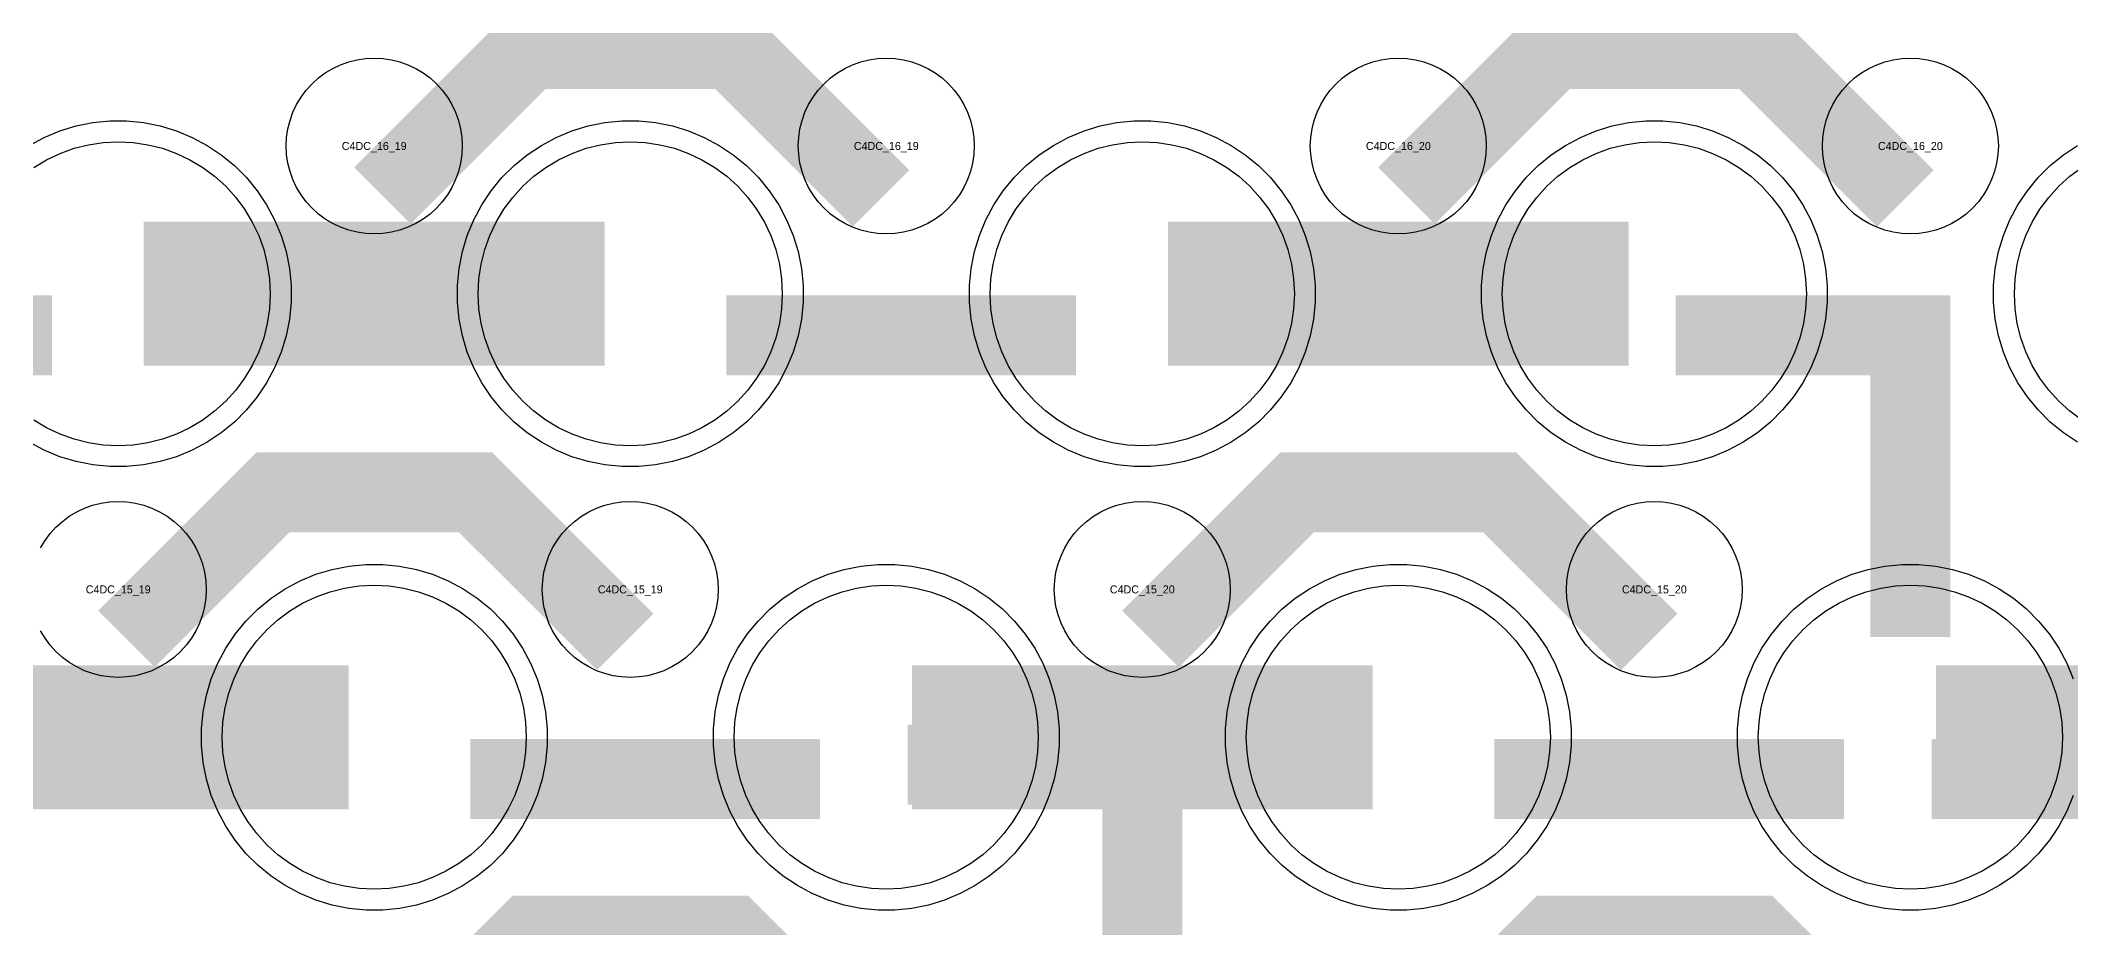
# Model space of a CAD drawing. Extents: x -11880 to 11880, y -14992 to 14992.
# Drawn here: x -5944 to -5310, y -12821 to -12543 of the extents above; entities that cross this region are included whole.
import ezdxf
from ezdxf.enums import TextEntityAlignment as Align

# ---------------------------------------------------------------- set-up
doc = ezdxf.new("R2010")
doc.units = 0
doc.header["$MEASUREMENT"] = 0
for name, color, linetype in [('GDS_775_DT_237', 138, 'CONTINUOUS'), ('RDL1_FS', 34, 'CONTINUOUS'), ('RDL_BS', 160, 'CONTINUOUS')]:
    doc.layers.add(name, color=color, linetype=linetype)

msp = doc.modelspace()

# ---------------------------------------------------------------- linework, layer by layer
at = {"layer": 'RDL1_FS', "color": 240, "true_color": 0xed1f24}
msp.add_lwpolyline([(-5946.395, -12583.038), (-5942.395, -12580.64), (-5938.181, -12578.648), (-5933.791, -12577.076), (-5929.268, -12575.944), (-5924.657, -12575.26), (-5920, -12575.031), (-5915.343, -12575.26), (-5910.732, -12575.944), (-5906.209, -12577.076), (-5901.819, -12578.648), (-5897.605, -12580.64), (-5893.605, -12583.038), (-5889.86, -12585.816), (-5886.406, -12588.946), (-5883.276, -12592.4), (-5880.498, -12596.145), (-5878.1, -12600.145), (-5876.108, -12604.359), (-5874.536, -12608.749), (-5873.404, -12613.272), (-5872.72, -12617.883), (-5872.491, -12622.54), (-5872.72, -12627.197), (-5873.404, -12631.808), (-5874.536, -12636.331), (-5876.108, -12640.721), (-5878.1, -12644.935), (-5880.498, -12648.935), (-5883.276, -12652.68), (-5886.406, -12656.134), (-5889.86, -12659.264), (-5893.605, -12662.042), (-5897.605, -12664.44), (-5901.819, -12666.432), (-5906.209, -12668.004), (-5910.732, -12669.136), (-5915.343, -12669.82), (-5920, -12670.049), (-5924.657, -12669.82), (-5929.268, -12669.136), (-5933.791, -12668.004), (-5938.181, -12666.432), (-5942.395, -12664.44), (-5946.395, -12662.042)], dxfattribs=at)
for points in [[(-5760, -12670.049), (-5764.657, -12669.82), (-5769.268, -12669.136), (-5773.791, -12668.004), (-5778.181, -12666.432), (-5782.395, -12664.44), (-5786.395, -12662.042), (-5790.14, -12659.264), (-5793.594, -12656.134), (-5796.724, -12652.68), (-5799.502, -12648.935), (-5801.9, -12644.935), (-5803.892, -12640.721), (-5805.464, -12636.331), (-5806.596, -12631.808), (-5807.28, -12627.197), (-5807.509, -12622.54), (-5807.28, -12617.883), (-5806.596, -12613.272), (-5805.464, -12608.749), (-5803.892, -12604.359), (-5801.9, -12600.145), (-5799.502, -12596.145), (-5796.724, -12592.4), (-5793.594, -12588.946), (-5790.14, -12585.816), (-5786.395, -12583.038), (-5782.395, -12580.64), (-5778.181, -12578.648), (-5773.791, -12577.076), (-5769.268, -12575.944), (-5764.657, -12575.26), (-5760, -12575.031), (-5755.343, -12575.26), (-5750.732, -12575.944), (-5746.209, -12577.076), (-5741.819, -12578.648), (-5737.605, -12580.64), (-5733.605, -12583.038), (-5729.86, -12585.816), (-5726.406, -12588.946), (-5723.276, -12592.4), (-5720.498, -12596.145), (-5718.1, -12600.145), (-5716.108, -12604.359), (-5714.536, -12608.749), (-5713.404, -12613.272), (-5712.72, -12617.883), (-5712.491, -12622.54), (-5712.72, -12627.197), (-5713.404, -12631.808), (-5714.536, -12636.331), (-5716.108, -12640.721), (-5718.1, -12644.935), (-5720.498, -12648.935), (-5723.276, -12652.68), (-5726.406, -12656.134), (-5729.86, -12659.264), (-5733.605, -12662.042), (-5737.605, -12664.44), (-5741.819, -12666.432), (-5746.209, -12668.004), (-5750.732, -12669.136), (-5755.343, -12669.82)], [(-5600, -12670.049), (-5604.657, -12669.82), (-5609.268, -12669.136), (-5613.791, -12668.004), (-5618.181, -12666.432), (-5622.395, -12664.44), (-5626.395, -12662.042), (-5630.14, -12659.264), (-5633.594, -12656.134), (-5636.724, -12652.68), (-5639.502, -12648.935), (-5641.9, -12644.935), (-5643.892, -12640.721), (-5645.464, -12636.331), (-5646.596, -12631.808), (-5647.28, -12627.197), (-5647.509, -12622.54), (-5647.28, -12617.883), (-5646.596, -12613.272), (-5645.464, -12608.749), (-5643.892, -12604.359), (-5641.9, -12600.145), (-5639.502, -12596.145), (-5636.724, -12592.4), (-5633.594, -12588.946), (-5630.14, -12585.816), (-5626.395, -12583.038), (-5622.395, -12580.64), (-5618.181, -12578.648), (-5613.791, -12577.076), (-5609.268, -12575.944), (-5604.657, -12575.26), (-5600, -12575.031), (-5595.343, -12575.26), (-5590.732, -12575.944), (-5586.209, -12577.076), (-5581.819, -12578.648), (-5577.605, -12580.64), (-5573.605, -12583.038), (-5569.86, -12585.816), (-5566.406, -12588.946), (-5563.276, -12592.4), (-5560.498, -12596.145), (-5558.1, -12600.145), (-5556.108, -12604.359), (-5554.536, -12608.749), (-5553.404, -12613.272), (-5552.72, -12617.883), (-5552.491, -12622.54), (-5552.72, -12627.197), (-5553.404, -12631.808), (-5554.536, -12636.331), (-5556.108, -12640.721), (-5558.1, -12644.935), (-5560.498, -12648.935), (-5563.276, -12652.68), (-5566.406, -12656.134), (-5569.86, -12659.264), (-5573.605, -12662.042), (-5577.605, -12664.44), (-5581.819, -12666.432), (-5586.209, -12668.004), (-5590.732, -12669.136), (-5595.343, -12669.82)], [(-5440, -12670.049), (-5444.657, -12669.82), (-5449.268, -12669.136), (-5453.791, -12668.004), (-5458.181, -12666.432), (-5462.395, -12664.44), (-5466.395, -12662.042), (-5470.14, -12659.264), (-5473.594, -12656.134), (-5476.724, -12652.68), (-5479.502, -12648.935), (-5481.9, -12644.935), (-5483.892, -12640.721), (-5485.464, -12636.331), (-5486.596, -12631.808), (-5487.28, -12627.197), (-5487.509, -12622.54), (-5487.28, -12617.883), (-5486.596, -12613.272), (-5485.464, -12608.749), (-5483.892, -12604.359), (-5481.9, -12600.145), (-5479.502, -12596.145), (-5476.724, -12592.4), (-5473.594, -12588.946), (-5470.14, -12585.816), (-5466.395, -12583.038), (-5462.395, -12580.64), (-5458.181, -12578.648), (-5453.791, -12577.076), (-5449.268, -12575.944), (-5444.657, -12575.26), (-5440, -12575.031), (-5435.343, -12575.26), (-5430.732, -12575.944), (-5426.209, -12577.076), (-5421.819, -12578.648), (-5417.605, -12580.64), (-5413.605, -12583.038), (-5409.86, -12585.816), (-5406.406, -12588.946), (-5403.276, -12592.4), (-5400.498, -12596.145), (-5398.1, -12600.145), (-5396.108, -12604.359), (-5394.536, -12608.749), (-5393.404, -12613.272), (-5392.72, -12617.883), (-5392.491, -12622.54), (-5392.72, -12627.197), (-5393.404, -12631.808), (-5394.536, -12636.331), (-5396.108, -12640.721), (-5398.1, -12644.935), (-5400.498, -12648.935), (-5403.276, -12652.68), (-5406.406, -12656.134), (-5409.86, -12659.264), (-5413.605, -12662.042), (-5417.605, -12664.44), (-5421.819, -12666.432), (-5426.209, -12668.004), (-5430.732, -12669.136), (-5435.343, -12669.82)], [(-5840, -12808.614), (-5844.657, -12808.385), (-5849.268, -12807.701), (-5853.791, -12806.569), (-5858.181, -12804.997), (-5862.395, -12803.005), (-5866.395, -12800.607), (-5870.14, -12797.829), (-5873.594, -12794.699), (-5876.724, -12791.245), (-5879.502, -12787.5), (-5881.9, -12783.5), (-5883.892, -12779.286), (-5885.464, -12774.896), (-5886.596, -12770.373), (-5887.28, -12765.762), (-5887.509, -12761.105), (-5887.28, -12756.448), (-5886.596, -12751.837), (-5885.464, -12747.314), (-5883.892, -12742.924), (-5881.9, -12738.71), (-5879.502, -12734.71), (-5876.724, -12730.965), (-5873.594, -12727.511), (-5870.14, -12724.381), (-5866.395, -12721.603), (-5862.395, -12719.205), (-5858.181, -12717.213), (-5853.791, -12715.641), (-5849.268, -12714.509), (-5844.657, -12713.825), (-5840, -12713.596), (-5835.343, -12713.825), (-5830.732, -12714.509), (-5826.209, -12715.641), (-5821.819, -12717.213), (-5817.605, -12719.205), (-5813.605, -12721.603), (-5809.86, -12724.381), (-5806.406, -12727.511), (-5803.276, -12730.965), (-5800.498, -12734.71), (-5798.1, -12738.71), (-5796.108, -12742.924), (-5794.536, -12747.314), (-5793.404, -12751.837), (-5792.72, -12756.448), (-5792.491, -12761.105), (-5792.72, -12765.762), (-5793.404, -12770.373), (-5794.536, -12774.896), (-5796.108, -12779.286), (-5798.1, -12783.5), (-5800.498, -12787.5), (-5803.276, -12791.245), (-5806.406, -12794.699), (-5809.86, -12797.829), (-5813.605, -12800.607), (-5817.605, -12803.005), (-5821.819, -12804.997), (-5826.209, -12806.569), (-5830.732, -12807.701), (-5835.343, -12808.385)], [(-5680, -12808.614), (-5684.657, -12808.385), (-5689.268, -12807.701), (-5693.791, -12806.569), (-5698.181, -12804.997), (-5702.395, -12803.005), (-5706.395, -12800.607), (-5710.14, -12797.829), (-5713.594, -12794.699), (-5716.724, -12791.245), (-5719.502, -12787.5), (-5721.9, -12783.5), (-5723.892, -12779.286), (-5725.464, -12774.896), (-5726.596, -12770.373), (-5727.28, -12765.762), (-5727.509, -12761.105), (-5727.28, -12756.448), (-5726.596, -12751.837), (-5725.464, -12747.314), (-5723.892, -12742.924), (-5721.9, -12738.71), (-5719.502, -12734.71), (-5716.724, -12730.965), (-5713.594, -12727.511), (-5710.14, -12724.381), (-5706.395, -12721.603), (-5702.395, -12719.205), (-5698.181, -12717.213), (-5693.791, -12715.641), (-5689.268, -12714.509), (-5684.657, -12713.825), (-5680, -12713.596), (-5675.343, -12713.825), (-5670.732, -12714.509), (-5666.209, -12715.641), (-5661.819, -12717.213), (-5657.605, -12719.205), (-5653.605, -12721.603), (-5649.86, -12724.381), (-5646.406, -12727.511), (-5643.276, -12730.965), (-5640.498, -12734.71), (-5638.1, -12738.71), (-5636.108, -12742.924), (-5634.536, -12747.314), (-5633.404, -12751.837), (-5632.72, -12756.448), (-5632.491, -12761.105), (-5632.72, -12765.762), (-5633.404, -12770.373), (-5634.536, -12774.896), (-5636.108, -12779.286), (-5638.1, -12783.5), (-5640.498, -12787.5), (-5643.276, -12791.245), (-5646.406, -12794.699), (-5649.86, -12797.829), (-5653.605, -12800.607), (-5657.605, -12803.005), (-5661.819, -12804.997), (-5666.209, -12806.569), (-5670.732, -12807.701), (-5675.343, -12808.385)], [(-5520, -12808.614), (-5524.657, -12808.385), (-5529.268, -12807.701), (-5533.791, -12806.569), (-5538.181, -12804.997), (-5542.395, -12803.005), (-5546.395, -12800.607), (-5550.14, -12797.829), (-5553.594, -12794.699), (-5556.724, -12791.245), (-5559.502, -12787.5), (-5561.9, -12783.5), (-5563.892, -12779.286), (-5565.464, -12774.896), (-5566.596, -12770.373), (-5567.28, -12765.762), (-5567.509, -12761.105), (-5567.28, -12756.448), (-5566.596, -12751.837), (-5565.464, -12747.314), (-5563.892, -12742.924), (-5561.9, -12738.71), (-5559.502, -12734.71), (-5556.724, -12730.965), (-5553.594, -12727.511), (-5550.14, -12724.381), (-5546.395, -12721.603), (-5542.395, -12719.205), (-5538.181, -12717.213), (-5533.791, -12715.641), (-5529.268, -12714.509), (-5524.657, -12713.825), (-5520, -12713.596), (-5515.343, -12713.825), (-5510.732, -12714.509), (-5506.209, -12715.641), (-5501.819, -12717.213), (-5497.605, -12719.205), (-5493.605, -12721.603), (-5489.86, -12724.381), (-5486.406, -12727.511), (-5483.276, -12730.965), (-5480.498, -12734.71), (-5478.1, -12738.71), (-5476.108, -12742.924), (-5474.536, -12747.314), (-5473.404, -12751.837), (-5472.72, -12756.448), (-5472.491, -12761.105), (-5472.72, -12765.762), (-5473.404, -12770.373), (-5474.536, -12774.896), (-5476.108, -12779.286), (-5478.1, -12783.5), (-5480.498, -12787.5), (-5483.276, -12791.245), (-5486.406, -12794.699), (-5489.86, -12797.829), (-5493.605, -12800.607), (-5497.605, -12803.005), (-5501.819, -12804.997), (-5506.209, -12806.569), (-5510.732, -12807.701), (-5515.343, -12808.385)], [(-5360, -12808.614), (-5364.657, -12808.385), (-5369.268, -12807.701), (-5373.791, -12806.569), (-5378.181, -12804.997), (-5382.395, -12803.005), (-5386.395, -12800.607), (-5390.14, -12797.829), (-5393.594, -12794.699), (-5396.724, -12791.245), (-5399.502, -12787.5), (-5401.9, -12783.5), (-5403.892, -12779.286), (-5405.464, -12774.896), (-5406.596, -12770.373), (-5407.28, -12765.762), (-5407.509, -12761.105), (-5407.28, -12756.448), (-5406.596, -12751.837), (-5405.464, -12747.314), (-5403.892, -12742.924), (-5401.9, -12738.71), (-5399.502, -12734.71), (-5396.724, -12730.965), (-5393.594, -12727.511), (-5390.14, -12724.381), (-5386.395, -12721.603), (-5382.395, -12719.205), (-5378.181, -12717.213), (-5373.791, -12715.641), (-5369.268, -12714.509), (-5364.657, -12713.825), (-5360, -12713.596), (-5355.343, -12713.825), (-5350.732, -12714.509), (-5346.209, -12715.641), (-5341.819, -12717.213), (-5337.605, -12719.205), (-5333.605, -12721.603), (-5329.86, -12724.381), (-5326.406, -12727.511), (-5323.276, -12730.965), (-5320.498, -12734.71), (-5318.1, -12738.71), (-5316.108, -12742.924), (-5314.536, -12747.314), (-5313.404, -12751.837), (-5312.72, -12756.448), (-5312.491, -12761.105), (-5312.72, -12765.762), (-5313.404, -12770.373), (-5314.536, -12774.896), (-5316.108, -12779.286), (-5318.1, -12783.5), (-5320.498, -12787.5), (-5323.276, -12791.245), (-5326.406, -12794.699), (-5329.86, -12797.829), (-5333.605, -12800.607), (-5337.605, -12803.005), (-5341.819, -12804.997), (-5346.209, -12806.569), (-5350.732, -12807.701), (-5355.343, -12808.385)]]:
    msp.add_lwpolyline(points, close=True, dxfattribs=at)
at = {"layer": 'RDL1_FS'}
msp.add_lwpolyline([(-5306.395, -12662.042), (-5310.14, -12659.264), (-5313.594, -12656.134), (-5316.724, -12652.68), (-5319.502, -12648.935), (-5321.9, -12644.935), (-5323.892, -12640.721), (-5325.464, -12636.331), (-5326.596, -12631.808), (-5327.28, -12627.197), (-5327.509, -12622.54), (-5327.28, -12617.883), (-5326.596, -12613.272), (-5325.464, -12608.749), (-5323.892, -12604.359), (-5321.9, -12600.145), (-5319.502, -12596.145), (-5316.724, -12592.4), (-5313.594, -12588.946), (-5310.14, -12585.816), (-5306.395, -12583.038)], dxfattribs=at)
at = {"layer": 'RDL1_FS', "color": 240, "true_color": 0xed1f24}
for points in [[(-5911.998, -12622.54, 45, 45, 0), (-5839.998, -12622.54, 45, 45, 0)], [(-5839.998, -12622.54, 45, 45, 0), (-5767.998, -12622.54, 45, 45, 0)], [(-5591.998, -12622.54, 45, 45, 0), (-5519.998, -12622.54, 45, 45, 0)], [(-5519.998, -12622.54, 45, 45, 0), (-5447.998, -12622.54, 45, 45, 0)], [(-5991.998, -12761.105, 45, 45, 0), (-5919.998, -12761.105, 45, 45, 0)], [(-5919.998, -12761.105, 45, 45, 0), (-5847.998, -12761.105, 45, 45, 0)], [(-5671.998, -12761.105, 45, 45, 0), (-5599.998, -12761.105, 45, 45, 0)], [(-5599.998, -12761.105, 45, 45, 0), (-5527.998, -12761.105, 45, 45, 0)], [(-5351.998, -12761.105, 45, 45, 0), (-5279.998, -12761.105, 45, 45, 0)]]:
    msp.add_lwpolyline(points, format="xyseb", dxfattribs=at)
at = {"layer": 'RDL_BS'}
for points in [[(-5837.438, -12591.854, 25, 25, 0), (-5791.623, -12546.039, 25, 25, 0), (-5758.07, -12546.039, 25, 25, 0)], [(-5681.599, -12592.753, 25, 25, 0), (-5728.313, -12546.039, 25, 25, 0), (-5758.071, -12546.039, 25, 25, 0)], [(-5517.438, -12591.854, 25, 25, 0), (-5471.623, -12546.039, 25, 25, 0), (-5438.07, -12546.039, 25, 25, 0)], [(-5361.599, -12592.753, 25, 25, 0), (-5408.313, -12546.039, 25, 25, 0), (-5438.071, -12546.039, 25, 25, 0)], [(-5360, -12653.522, 25, 25, 0), (-5360, -12699.142, 25, 25, 0)], [(-5917.438, -12730.419, 25, 25, 0), (-5871.623, -12684.604, 25, 25, 0), (-5838.07, -12684.604, 25, 25, 0)], [(-5761.599, -12731.318, 25, 25, 0), (-5808.313, -12684.604, 25, 25, 0), (-5838.071, -12684.604, 25, 25, 0)], [(-5597.438, -12730.419, 25, 25, 0), (-5551.623, -12684.604, 25, 25, 0), (-5518.07, -12684.604, 25, 25, 0)], [(-5441.599, -12731.318, 25, 25, 0), (-5488.313, -12684.604, 25, 25, 0), (-5518.071, -12684.604, 25, 25, 0)], [(-5837.438, -12868.979, 25, 25, 0), (-5791.623, -12823.164, 25, 25, 0), (-5758.07, -12823.164, 25, 25, 0)], [(-5681.599, -12869.878, 25, 25, 0), (-5728.313, -12823.164, 25, 25, 0), (-5758.071, -12823.164, 25, 25, 0)], [(-5517.438, -12868.979, 25, 25, 0), (-5471.623, -12823.164, 25, 25, 0), (-5438.07, -12823.164, 25, 25, 0)], [(-5361.599, -12869.878, 25, 25, 0), (-5408.313, -12823.164, 25, 25, 0), (-5438.071, -12823.164, 25, 25, 0)]]:
    msp.add_lwpolyline(points, format="xyseb", dxfattribs=at)
for points in [[(-5840, -12603.846), (-5842.693, -12603.714), (-5845.365, -12603.318), (-5847.984, -12602.661), (-5850.519, -12601.754), (-5852.956, -12600.602), (-5855.28, -12599.209), (-5857.443, -12597.606), (-5859.442, -12595.794), (-5861.254, -12593.795), (-5862.857, -12591.632), (-5864.25, -12589.308), (-5865.402, -12586.871), (-5866.309, -12584.336), (-5866.966, -12581.717), (-5867.362, -12579.045), (-5867.494, -12576.352), (-5867.362, -12573.659), (-5866.966, -12570.987), (-5866.309, -12568.368), (-5865.402, -12565.833), (-5864.25, -12563.396), (-5862.857, -12561.072), (-5861.254, -12558.909), (-5859.442, -12556.91), (-5857.443, -12555.098), (-5855.28, -12553.495), (-5852.956, -12552.102), (-5850.519, -12550.95), (-5847.984, -12550.043), (-5845.365, -12549.386), (-5842.693, -12548.99), (-5840, -12548.858), (-5837.307, -12548.99), (-5834.635, -12549.386), (-5832.016, -12550.043), (-5829.481, -12550.95), (-5827.044, -12552.102), (-5824.72, -12553.495), (-5822.557, -12555.098), (-5820.558, -12556.91), (-5818.746, -12558.909), (-5817.143, -12561.072), (-5815.75, -12563.396), (-5814.598, -12565.833), (-5813.691, -12568.368), (-5813.034, -12570.987), (-5812.638, -12573.659), (-5812.506, -12576.352), (-5812.638, -12579.045), (-5813.034, -12581.717), (-5813.691, -12584.336), (-5814.598, -12586.871), (-5815.75, -12589.308), (-5817.143, -12591.632), (-5818.746, -12593.795), (-5820.558, -12595.794), (-5822.557, -12597.606), (-5824.72, -12599.209), (-5827.044, -12600.602), (-5829.481, -12601.754), (-5832.016, -12602.661), (-5834.635, -12603.318), (-5837.307, -12603.714)], [(-5680, -12603.846), (-5682.693, -12603.714), (-5685.365, -12603.318), (-5687.984, -12602.661), (-5690.519, -12601.754), (-5692.956, -12600.602), (-5695.28, -12599.209), (-5697.443, -12597.606), (-5699.442, -12595.794), (-5701.254, -12593.795), (-5702.857, -12591.632), (-5704.25, -12589.308), (-5705.402, -12586.871), (-5706.309, -12584.336), (-5706.966, -12581.717), (-5707.362, -12579.045), (-5707.494, -12576.352), (-5707.362, -12573.659), (-5706.966, -12570.987), (-5706.309, -12568.368), (-5705.402, -12565.833), (-5704.25, -12563.396), (-5702.857, -12561.072), (-5701.254, -12558.909), (-5699.442, -12556.91), (-5697.443, -12555.098), (-5695.28, -12553.495), (-5692.956, -12552.102), (-5690.519, -12550.95), (-5687.984, -12550.043), (-5685.365, -12549.386), (-5682.693, -12548.99), (-5680, -12548.858), (-5677.307, -12548.99), (-5674.635, -12549.386), (-5672.016, -12550.043), (-5669.481, -12550.95), (-5667.044, -12552.102), (-5664.72, -12553.495), (-5662.557, -12555.098), (-5660.558, -12556.91), (-5658.746, -12558.909), (-5657.143, -12561.072), (-5655.75, -12563.396), (-5654.598, -12565.833), (-5653.691, -12568.368), (-5653.034, -12570.987), (-5652.638, -12573.659), (-5652.506, -12576.352), (-5652.638, -12579.045), (-5653.034, -12581.717), (-5653.691, -12584.336), (-5654.598, -12586.871), (-5655.75, -12589.308), (-5657.143, -12591.632), (-5658.746, -12593.795), (-5660.558, -12595.794), (-5662.557, -12597.606), (-5664.72, -12599.209), (-5667.044, -12600.602), (-5669.481, -12601.754), (-5672.016, -12602.661), (-5674.635, -12603.318), (-5677.307, -12603.714)], [(-5520, -12603.846), (-5522.693, -12603.714), (-5525.365, -12603.318), (-5527.984, -12602.661), (-5530.519, -12601.754), (-5532.956, -12600.602), (-5535.28, -12599.209), (-5537.443, -12597.606), (-5539.442, -12595.794), (-5541.254, -12593.795), (-5542.857, -12591.632), (-5544.25, -12589.308), (-5545.402, -12586.871), (-5546.309, -12584.336), (-5546.966, -12581.717), (-5547.362, -12579.045), (-5547.494, -12576.352), (-5547.362, -12573.659), (-5546.966, -12570.987), (-5546.309, -12568.368), (-5545.402, -12565.833), (-5544.25, -12563.396), (-5542.857, -12561.072), (-5541.254, -12558.909), (-5539.442, -12556.91), (-5537.443, -12555.098), (-5535.28, -12553.495), (-5532.956, -12552.102), (-5530.519, -12550.95), (-5527.984, -12550.043), (-5525.365, -12549.386), (-5522.693, -12548.99), (-5520, -12548.858), (-5517.307, -12548.99), (-5514.635, -12549.386), (-5512.016, -12550.043), (-5509.481, -12550.95), (-5507.044, -12552.102), (-5504.72, -12553.495), (-5502.557, -12555.098), (-5500.558, -12556.91), (-5498.746, -12558.909), (-5497.143, -12561.072), (-5495.75, -12563.396), (-5494.598, -12565.833), (-5493.691, -12568.368), (-5493.034, -12570.987), (-5492.638, -12573.659), (-5492.506, -12576.352), (-5492.638, -12579.045), (-5493.034, -12581.717), (-5493.691, -12584.336), (-5494.598, -12586.871), (-5495.75, -12589.308), (-5497.143, -12591.632), (-5498.746, -12593.795), (-5500.558, -12595.794), (-5502.557, -12597.606), (-5504.72, -12599.209), (-5507.044, -12600.602), (-5509.481, -12601.754), (-5512.016, -12602.661), (-5514.635, -12603.318), (-5517.307, -12603.714)], [(-5360, -12603.846), (-5362.693, -12603.714), (-5365.365, -12603.318), (-5367.984, -12602.661), (-5370.519, -12601.754), (-5372.956, -12600.602), (-5375.28, -12599.209), (-5377.443, -12597.606), (-5379.442, -12595.794), (-5381.254, -12593.795), (-5382.857, -12591.632), (-5384.25, -12589.308), (-5385.402, -12586.871), (-5386.309, -12584.336), (-5386.966, -12581.717), (-5387.362, -12579.045), (-5387.494, -12576.352), (-5387.362, -12573.659), (-5386.966, -12570.987), (-5386.309, -12568.368), (-5385.402, -12565.833), (-5384.25, -12563.396), (-5382.857, -12561.072), (-5381.254, -12558.909), (-5379.442, -12556.91), (-5377.443, -12555.098), (-5375.28, -12553.495), (-5372.956, -12552.102), (-5370.519, -12550.95), (-5367.984, -12550.043), (-5365.365, -12549.386), (-5362.693, -12548.99), (-5360, -12548.858), (-5357.307, -12548.99), (-5354.635, -12549.386), (-5352.016, -12550.043), (-5349.481, -12550.95), (-5347.044, -12552.102), (-5344.72, -12553.495), (-5342.557, -12555.098), (-5340.558, -12556.91), (-5338.746, -12558.909), (-5337.143, -12561.072), (-5335.75, -12563.396), (-5334.598, -12565.833), (-5333.691, -12568.368), (-5333.034, -12570.987), (-5332.638, -12573.659), (-5332.506, -12576.352), (-5332.638, -12579.045), (-5333.034, -12581.717), (-5333.691, -12584.336), (-5334.598, -12586.871), (-5335.75, -12589.308), (-5337.143, -12591.632), (-5338.746, -12593.795), (-5340.558, -12595.794), (-5342.557, -12597.606), (-5344.72, -12599.209), (-5347.044, -12600.602), (-5349.481, -12601.754), (-5352.016, -12602.661), (-5354.635, -12603.318), (-5357.307, -12603.714)], [(-5760, -12742.411), (-5762.693, -12742.279), (-5765.365, -12741.883), (-5767.984, -12741.226), (-5770.519, -12740.319), (-5772.956, -12739.167), (-5775.28, -12737.774), (-5777.443, -12736.171), (-5779.442, -12734.359), (-5781.254, -12732.36), (-5782.857, -12730.197), (-5784.25, -12727.873), (-5785.402, -12725.436), (-5786.309, -12722.901), (-5786.966, -12720.282), (-5787.362, -12717.61), (-5787.494, -12714.917), (-5787.362, -12712.224), (-5786.966, -12709.552), (-5786.309, -12706.933), (-5785.402, -12704.398), (-5784.25, -12701.961), (-5782.857, -12699.637), (-5781.254, -12697.474), (-5779.442, -12695.475), (-5777.443, -12693.663), (-5775.28, -12692.06), (-5772.956, -12690.667), (-5770.519, -12689.515), (-5767.984, -12688.608), (-5765.365, -12687.951), (-5762.693, -12687.555), (-5760, -12687.423), (-5757.307, -12687.555), (-5754.635, -12687.951), (-5752.016, -12688.608), (-5749.481, -12689.515), (-5747.044, -12690.667), (-5744.72, -12692.06), (-5742.557, -12693.663), (-5740.558, -12695.475), (-5738.746, -12697.474), (-5737.143, -12699.637), (-5735.75, -12701.961), (-5734.598, -12704.398), (-5733.691, -12706.933), (-5733.034, -12709.552), (-5732.638, -12712.224), (-5732.506, -12714.917), (-5732.638, -12717.61), (-5733.034, -12720.282), (-5733.691, -12722.901), (-5734.598, -12725.436), (-5735.75, -12727.873), (-5737.143, -12730.197), (-5738.746, -12732.36), (-5740.558, -12734.359), (-5742.557, -12736.171), (-5744.72, -12737.774), (-5747.044, -12739.167), (-5749.481, -12740.319), (-5752.016, -12741.226), (-5754.635, -12741.883), (-5757.307, -12742.279)], [(-5600, -12742.411), (-5602.693, -12742.279), (-5605.365, -12741.883), (-5607.984, -12741.226), (-5610.519, -12740.319), (-5612.956, -12739.167), (-5615.28, -12737.774), (-5617.443, -12736.171), (-5619.442, -12734.359), (-5621.254, -12732.36), (-5622.857, -12730.197), (-5624.25, -12727.873), (-5625.402, -12725.436), (-5626.309, -12722.901), (-5626.966, -12720.282), (-5627.362, -12717.61), (-5627.494, -12714.917), (-5627.362, -12712.224), (-5626.966, -12709.552), (-5626.309, -12706.933), (-5625.402, -12704.398), (-5624.25, -12701.961), (-5622.857, -12699.637), (-5621.254, -12697.474), (-5619.442, -12695.475), (-5617.443, -12693.663), (-5615.28, -12692.06), (-5612.956, -12690.667), (-5610.519, -12689.515), (-5607.984, -12688.608), (-5605.365, -12687.951), (-5602.693, -12687.555), (-5600, -12687.423), (-5597.307, -12687.555), (-5594.635, -12687.951), (-5592.016, -12688.608), (-5589.481, -12689.515), (-5587.044, -12690.667), (-5584.72, -12692.06), (-5582.557, -12693.663), (-5580.558, -12695.475), (-5578.746, -12697.474), (-5577.143, -12699.637), (-5575.75, -12701.961), (-5574.598, -12704.398), (-5573.691, -12706.933), (-5573.034, -12709.552), (-5572.638, -12712.224), (-5572.506, -12714.917), (-5572.638, -12717.61), (-5573.034, -12720.282), (-5573.691, -12722.901), (-5574.598, -12725.436), (-5575.75, -12727.873), (-5577.143, -12730.197), (-5578.746, -12732.36), (-5580.558, -12734.359), (-5582.557, -12736.171), (-5584.72, -12737.774), (-5587.044, -12739.167), (-5589.481, -12740.319), (-5592.016, -12741.226), (-5594.635, -12741.883), (-5597.307, -12742.279)], [(-5440, -12742.411), (-5442.693, -12742.279), (-5445.365, -12741.883), (-5447.984, -12741.226), (-5450.519, -12740.319), (-5452.956, -12739.167), (-5455.28, -12737.774), (-5457.443, -12736.171), (-5459.442, -12734.359), (-5461.254, -12732.36), (-5462.857, -12730.197), (-5464.25, -12727.873), (-5465.402, -12725.436), (-5466.309, -12722.901), (-5466.966, -12720.282), (-5467.362, -12717.61), (-5467.494, -12714.917), (-5467.362, -12712.224), (-5466.966, -12709.552), (-5466.309, -12706.933), (-5465.402, -12704.398), (-5464.25, -12701.961), (-5462.857, -12699.637), (-5461.254, -12697.474), (-5459.442, -12695.475), (-5457.443, -12693.663), (-5455.28, -12692.06), (-5452.956, -12690.667), (-5450.519, -12689.515), (-5447.984, -12688.608), (-5445.365, -12687.951), (-5442.693, -12687.555), (-5440, -12687.423), (-5437.307, -12687.555), (-5434.635, -12687.951), (-5432.016, -12688.608), (-5429.481, -12689.515), (-5427.044, -12690.667), (-5424.72, -12692.06), (-5422.557, -12693.663), (-5420.558, -12695.475), (-5418.746, -12697.474), (-5417.143, -12699.637), (-5415.75, -12701.961), (-5414.598, -12704.398), (-5413.691, -12706.933), (-5413.034, -12709.552), (-5412.638, -12712.224), (-5412.506, -12714.917), (-5412.638, -12717.61), (-5413.034, -12720.282), (-5413.691, -12722.901), (-5414.598, -12725.436), (-5415.75, -12727.873), (-5417.143, -12730.197), (-5418.746, -12732.36), (-5420.558, -12734.359), (-5422.557, -12736.171), (-5424.72, -12737.774), (-5427.044, -12739.167), (-5429.481, -12740.319), (-5432.016, -12741.226), (-5434.635, -12741.883), (-5437.307, -12742.279)]]:
    msp.add_lwpolyline(points, close=True, dxfattribs=at)
at = {"layer": 'RDL_BS', "color": 240, "true_color": 0xed1f24}
for points in [[(-5947.777, -12576.157), (-5943.115, -12573.665), (-5938.205, -12571.634), (-5933.165, -12570.103), (-5927.938, -12569.057), (-5922.644, -12568.54), (-5917.356, -12568.54), (-5912.062, -12569.057), (-5906.835, -12570.103), (-5901.795, -12571.634), (-5896.885, -12573.665), (-5892.223, -12576.157), (-5887.809, -12579.104), (-5883.708, -12582.466), (-5879.926, -12586.248), (-5876.564, -12590.349), (-5873.617, -12594.763), (-5871.125, -12599.425), (-5869.094, -12604.335), (-5867.563, -12609.375), (-5866.517, -12614.602), (-5866, -12619.896), (-5866, -12625.184), (-5866.517, -12630.478), (-5867.563, -12635.705), (-5869.094, -12640.745), (-5871.125, -12645.655), (-5873.617, -12650.317), (-5876.564, -12654.731), (-5879.926, -12658.832), (-5883.708, -12662.614), (-5887.809, -12665.976), (-5892.223, -12668.923), (-5896.885, -12671.415), (-5901.795, -12673.446), (-5906.835, -12674.977), (-5912.062, -12676.023), (-5917.356, -12676.54), (-5922.644, -12676.54), (-5927.938, -12676.023), (-5933.165, -12674.977), (-5938.205, -12673.446), (-5943.115, -12671.415), (-5947.777, -12668.923)], [(-5309.094, -12779.31), (-5311.125, -12784.22), (-5313.617, -12788.882), (-5316.564, -12793.296), (-5319.926, -12797.397), (-5323.708, -12801.179), (-5327.809, -12804.541), (-5332.223, -12807.488), (-5336.885, -12809.98), (-5341.795, -12812.011), (-5346.835, -12813.542), (-5352.062, -12814.588), (-5357.356, -12815.105), (-5362.644, -12815.105), (-5367.938, -12814.588), (-5373.165, -12813.542), (-5378.205, -12812.011), (-5383.115, -12809.98), (-5387.777, -12807.488), (-5392.191, -12804.541), (-5396.292, -12801.179), (-5400.074, -12797.397), (-5403.436, -12793.296), (-5406.383, -12788.882), (-5408.875, -12784.22), (-5410.906, -12779.31), (-5412.437, -12774.27), (-5413.483, -12769.043), (-5414, -12763.749), (-5414, -12758.461), (-5413.483, -12753.167), (-5412.437, -12747.94), (-5410.906, -12742.9), (-5408.875, -12737.99), (-5406.383, -12733.328), (-5403.436, -12728.914), (-5400.074, -12724.813), (-5396.292, -12721.031), (-5392.191, -12717.669), (-5387.777, -12714.722), (-5383.115, -12712.23), (-5378.205, -12710.199), (-5373.165, -12708.668), (-5367.938, -12707.622), (-5362.644, -12707.105), (-5357.356, -12707.105), (-5352.062, -12707.622), (-5346.835, -12708.668), (-5341.795, -12710.199), (-5336.885, -12712.23), (-5332.223, -12714.722), (-5327.809, -12717.669), (-5323.708, -12721.031), (-5319.926, -12724.813), (-5316.564, -12728.914), (-5313.617, -12733.328), (-5311.125, -12737.99), (-5309.094, -12742.9)]]:
    msp.add_lwpolyline(points, dxfattribs=at)
for points in [[(-5762.644, -12676.54), (-5767.938, -12676.023), (-5773.165, -12674.977), (-5778.205, -12673.446), (-5783.115, -12671.415), (-5787.777, -12668.923), (-5792.191, -12665.976), (-5796.292, -12662.614), (-5800.074, -12658.832), (-5803.436, -12654.731), (-5806.383, -12650.317), (-5808.875, -12645.655), (-5810.906, -12640.745), (-5812.437, -12635.705), (-5813.483, -12630.478), (-5814, -12625.184), (-5814, -12619.896), (-5813.483, -12614.602), (-5812.437, -12609.375), (-5810.906, -12604.335), (-5808.875, -12599.425), (-5806.383, -12594.763), (-5803.436, -12590.349), (-5800.074, -12586.248), (-5796.292, -12582.466), (-5792.191, -12579.104), (-5787.777, -12576.157), (-5783.115, -12573.665), (-5778.205, -12571.634), (-5773.165, -12570.103), (-5767.938, -12569.057), (-5762.644, -12568.54), (-5757.356, -12568.54), (-5752.062, -12569.057), (-5746.835, -12570.103), (-5741.795, -12571.634), (-5736.885, -12573.665), (-5732.223, -12576.157), (-5727.809, -12579.104), (-5723.708, -12582.466), (-5719.926, -12586.248), (-5716.564, -12590.349), (-5713.617, -12594.763), (-5711.125, -12599.425), (-5709.094, -12604.335), (-5707.563, -12609.375), (-5706.517, -12614.602), (-5706, -12619.896), (-5706, -12625.184), (-5706.517, -12630.478), (-5707.563, -12635.705), (-5709.094, -12640.745), (-5711.125, -12645.655), (-5713.617, -12650.317), (-5716.564, -12654.731), (-5719.926, -12658.832), (-5723.708, -12662.614), (-5727.809, -12665.976), (-5732.223, -12668.923), (-5736.885, -12671.415), (-5741.795, -12673.446), (-5746.835, -12674.977), (-5752.062, -12676.023), (-5757.356, -12676.54)], [(-5602.644, -12676.54), (-5607.938, -12676.023), (-5613.165, -12674.977), (-5618.205, -12673.446), (-5623.115, -12671.415), (-5627.777, -12668.923), (-5632.191, -12665.976), (-5636.292, -12662.614), (-5640.074, -12658.832), (-5643.436, -12654.731), (-5646.383, -12650.317), (-5648.875, -12645.655), (-5650.906, -12640.745), (-5652.437, -12635.705), (-5653.483, -12630.478), (-5654, -12625.184), (-5654, -12619.896), (-5653.483, -12614.602), (-5652.437, -12609.375), (-5650.906, -12604.335), (-5648.875, -12599.425), (-5646.383, -12594.763), (-5643.436, -12590.349), (-5640.074, -12586.248), (-5636.292, -12582.466), (-5632.191, -12579.104), (-5627.777, -12576.157), (-5623.115, -12573.665), (-5618.205, -12571.634), (-5613.165, -12570.103), (-5607.938, -12569.057), (-5602.644, -12568.54), (-5597.356, -12568.54), (-5592.062, -12569.057), (-5586.835, -12570.103), (-5581.795, -12571.634), (-5576.885, -12573.665), (-5572.223, -12576.157), (-5567.809, -12579.104), (-5563.708, -12582.466), (-5559.926, -12586.248), (-5556.564, -12590.349), (-5553.617, -12594.763), (-5551.125, -12599.425), (-5549.094, -12604.335), (-5547.563, -12609.375), (-5546.517, -12614.602), (-5546, -12619.896), (-5546, -12625.184), (-5546.517, -12630.478), (-5547.563, -12635.705), (-5549.094, -12640.745), (-5551.125, -12645.655), (-5553.617, -12650.317), (-5556.564, -12654.731), (-5559.926, -12658.832), (-5563.708, -12662.614), (-5567.809, -12665.976), (-5572.223, -12668.923), (-5576.885, -12671.415), (-5581.795, -12673.446), (-5586.835, -12674.977), (-5592.062, -12676.023), (-5597.356, -12676.54)], [(-5442.644, -12676.54), (-5447.938, -12676.023), (-5453.165, -12674.977), (-5458.205, -12673.446), (-5463.115, -12671.415), (-5467.777, -12668.923), (-5472.191, -12665.976), (-5476.292, -12662.614), (-5480.074, -12658.832), (-5483.436, -12654.731), (-5486.383, -12650.317), (-5488.875, -12645.655), (-5490.906, -12640.745), (-5492.437, -12635.705), (-5493.483, -12630.478), (-5494, -12625.184), (-5494, -12619.896), (-5493.483, -12614.602), (-5492.437, -12609.375), (-5490.906, -12604.335), (-5488.875, -12599.425), (-5486.383, -12594.763), (-5483.436, -12590.349), (-5480.074, -12586.248), (-5476.292, -12582.466), (-5472.191, -12579.104), (-5467.777, -12576.157), (-5463.115, -12573.665), (-5458.205, -12571.634), (-5453.165, -12570.103), (-5447.938, -12569.057), (-5442.644, -12568.54), (-5437.356, -12568.54), (-5432.062, -12569.057), (-5426.835, -12570.103), (-5421.795, -12571.634), (-5416.885, -12573.665), (-5412.223, -12576.157), (-5407.809, -12579.104), (-5403.708, -12582.466), (-5399.926, -12586.248), (-5396.564, -12590.349), (-5393.617, -12594.763), (-5391.125, -12599.425), (-5389.094, -12604.335), (-5387.563, -12609.375), (-5386.517, -12614.602), (-5386, -12619.896), (-5386, -12625.184), (-5386.517, -12630.478), (-5387.563, -12635.705), (-5389.094, -12640.745), (-5391.125, -12645.655), (-5393.617, -12650.317), (-5396.564, -12654.731), (-5399.926, -12658.832), (-5403.708, -12662.614), (-5407.809, -12665.976), (-5412.223, -12668.923), (-5416.885, -12671.415), (-5421.795, -12673.446), (-5426.835, -12674.977), (-5432.062, -12676.023), (-5437.356, -12676.54)], [(-5842.644, -12815.105), (-5847.938, -12814.588), (-5853.165, -12813.542), (-5858.205, -12812.011), (-5863.115, -12809.98), (-5867.777, -12807.488), (-5872.191, -12804.541), (-5876.292, -12801.179), (-5880.074, -12797.397), (-5883.436, -12793.296), (-5886.383, -12788.882), (-5888.875, -12784.22), (-5890.906, -12779.31), (-5892.437, -12774.27), (-5893.483, -12769.043), (-5894, -12763.749), (-5894, -12758.461), (-5893.483, -12753.167), (-5892.437, -12747.94), (-5890.906, -12742.9), (-5888.875, -12737.99), (-5886.383, -12733.328), (-5883.436, -12728.914), (-5880.074, -12724.813), (-5876.292, -12721.031), (-5872.191, -12717.669), (-5867.777, -12714.722), (-5863.115, -12712.23), (-5858.205, -12710.199), (-5853.165, -12708.668), (-5847.938, -12707.622), (-5842.644, -12707.105), (-5837.356, -12707.105), (-5832.062, -12707.622), (-5826.835, -12708.668), (-5821.795, -12710.199), (-5816.885, -12712.23), (-5812.223, -12714.722), (-5807.809, -12717.669), (-5803.708, -12721.031), (-5799.926, -12724.813), (-5796.564, -12728.914), (-5793.617, -12733.328), (-5791.125, -12737.99), (-5789.094, -12742.9), (-5787.563, -12747.94), (-5786.517, -12753.167), (-5786, -12758.461), (-5786, -12763.749), (-5786.517, -12769.043), (-5787.563, -12774.27), (-5789.094, -12779.31), (-5791.125, -12784.22), (-5793.617, -12788.882), (-5796.564, -12793.296), (-5799.926, -12797.397), (-5803.708, -12801.179), (-5807.809, -12804.541), (-5812.223, -12807.488), (-5816.885, -12809.98), (-5821.795, -12812.011), (-5826.835, -12813.542), (-5832.062, -12814.588), (-5837.356, -12815.105)], [(-5682.644, -12815.105), (-5687.938, -12814.588), (-5693.165, -12813.542), (-5698.205, -12812.011), (-5703.115, -12809.98), (-5707.777, -12807.488), (-5712.191, -12804.541), (-5716.292, -12801.179), (-5720.074, -12797.397), (-5723.436, -12793.296), (-5726.383, -12788.882), (-5728.875, -12784.22), (-5730.906, -12779.31), (-5732.437, -12774.27), (-5733.483, -12769.043), (-5734, -12763.749), (-5734, -12758.461), (-5733.483, -12753.167), (-5732.437, -12747.94), (-5730.906, -12742.9), (-5728.875, -12737.99), (-5726.383, -12733.328), (-5723.436, -12728.914), (-5720.074, -12724.813), (-5716.292, -12721.031), (-5712.191, -12717.669), (-5707.777, -12714.722), (-5703.115, -12712.23), (-5698.205, -12710.199), (-5693.165, -12708.668), (-5687.938, -12707.622), (-5682.644, -12707.105), (-5677.356, -12707.105), (-5672.062, -12707.622), (-5666.835, -12708.668), (-5661.795, -12710.199), (-5656.885, -12712.23), (-5652.223, -12714.722), (-5647.809, -12717.669), (-5643.708, -12721.031), (-5639.926, -12724.813), (-5636.564, -12728.914), (-5633.617, -12733.328), (-5631.125, -12737.99), (-5629.094, -12742.9), (-5627.563, -12747.94), (-5626.517, -12753.167), (-5626, -12758.461), (-5626, -12763.749), (-5626.517, -12769.043), (-5627.563, -12774.27), (-5629.094, -12779.31), (-5631.125, -12784.22), (-5633.617, -12788.882), (-5636.564, -12793.296), (-5639.926, -12797.397), (-5643.708, -12801.179), (-5647.809, -12804.541), (-5652.223, -12807.488), (-5656.885, -12809.98), (-5661.795, -12812.011), (-5666.835, -12813.542), (-5672.062, -12814.588), (-5677.356, -12815.105)], [(-5522.644, -12815.105), (-5527.938, -12814.588), (-5533.165, -12813.542), (-5538.205, -12812.011), (-5543.115, -12809.98), (-5547.777, -12807.488), (-5552.191, -12804.541), (-5556.292, -12801.179), (-5560.074, -12797.397), (-5563.436, -12793.296), (-5566.383, -12788.882), (-5568.875, -12784.22), (-5570.906, -12779.31), (-5572.437, -12774.27), (-5573.483, -12769.043), (-5574, -12763.749), (-5574, -12758.461), (-5573.483, -12753.167), (-5572.437, -12747.94), (-5570.906, -12742.9), (-5568.875, -12737.99), (-5566.383, -12733.328), (-5563.436, -12728.914), (-5560.074, -12724.813), (-5556.292, -12721.031), (-5552.191, -12717.669), (-5547.777, -12714.722), (-5543.115, -12712.23), (-5538.205, -12710.199), (-5533.165, -12708.668), (-5527.938, -12707.622), (-5522.644, -12707.105), (-5517.356, -12707.105), (-5512.062, -12707.622), (-5506.835, -12708.668), (-5501.795, -12710.199), (-5496.885, -12712.23), (-5492.223, -12714.722), (-5487.809, -12717.669), (-5483.708, -12721.031), (-5479.926, -12724.813), (-5476.564, -12728.914), (-5473.617, -12733.328), (-5471.125, -12737.99), (-5469.094, -12742.9), (-5467.563, -12747.94), (-5466.517, -12753.167), (-5466, -12758.461), (-5466, -12763.749), (-5466.517, -12769.043), (-5467.563, -12774.27), (-5469.094, -12779.31), (-5471.125, -12784.22), (-5473.617, -12788.882), (-5476.564, -12793.296), (-5479.926, -12797.397), (-5483.708, -12801.179), (-5487.809, -12804.541), (-5492.223, -12807.488), (-5496.885, -12809.98), (-5501.795, -12812.011), (-5506.835, -12813.542), (-5512.062, -12814.588), (-5517.356, -12815.105)]]:
    msp.add_lwpolyline(points, close=True, dxfattribs=at)
at = {"layer": 'RDL_BS'}
for points in [[(-5307.777, -12668.923), (-5312.191, -12665.976), (-5316.292, -12662.614), (-5320.074, -12658.832), (-5323.436, -12654.731), (-5326.383, -12650.317), (-5328.875, -12645.655), (-5330.906, -12640.745), (-5332.437, -12635.705), (-5333.483, -12630.478), (-5334, -12625.184), (-5334, -12619.896), (-5333.483, -12614.602), (-5332.437, -12609.375), (-5330.906, -12604.335), (-5328.875, -12599.425), (-5326.383, -12594.763), (-5323.436, -12590.349), (-5320.074, -12586.248), (-5316.292, -12582.466), (-5312.191, -12579.104), (-5307.777, -12576.157)], [(-5944.25, -12701.961), (-5942.857, -12699.637), (-5941.254, -12697.474), (-5939.442, -12695.475), (-5937.443, -12693.663), (-5935.28, -12692.06), (-5932.956, -12690.667), (-5930.519, -12689.515), (-5927.984, -12688.608), (-5925.365, -12687.951), (-5922.693, -12687.555), (-5920, -12687.423), (-5917.307, -12687.555), (-5914.635, -12687.951), (-5912.016, -12688.608), (-5909.481, -12689.515), (-5907.044, -12690.667), (-5904.72, -12692.06), (-5902.557, -12693.663), (-5900.558, -12695.475), (-5898.746, -12697.474), (-5897.143, -12699.637), (-5895.75, -12701.961), (-5894.598, -12704.398), (-5893.691, -12706.933), (-5893.034, -12709.552), (-5892.638, -12712.224), (-5892.506, -12714.917), (-5892.638, -12717.61), (-5893.034, -12720.282), (-5893.691, -12722.901), (-5894.598, -12725.436), (-5895.75, -12727.873), (-5897.143, -12730.197), (-5898.746, -12732.36), (-5900.558, -12734.359), (-5902.557, -12736.171), (-5904.72, -12737.774), (-5907.044, -12739.167), (-5909.481, -12740.319), (-5912.016, -12741.226), (-5914.635, -12741.883), (-5917.307, -12742.279), (-5920, -12742.411), (-5922.693, -12742.279), (-5925.365, -12741.883), (-5927.984, -12741.226), (-5930.519, -12740.319), (-5932.956, -12739.167), (-5935.28, -12737.774), (-5937.443, -12736.171), (-5939.442, -12734.359), (-5941.254, -12732.36), (-5942.857, -12730.197), (-5944.25, -12727.873)]]:
    msp.add_lwpolyline(points, dxfattribs=at)
at = {"layer": 'RDL_BS', "color": 240, "true_color": 0xed1f24}
for points in [[(-5360, -12729.83, 25, 25, 0), (-5360, -12623.053, 25, 25, 0)], [(-6049.984, -12635.553, 25, 25, 0), (-5940.719, -12635.553, 25, 25, 0)], [(-5729.984, -12635.553, 25, 25, 0), (-5620.719, -12635.553, 25, 25, 0)], [(-5347.5, -12635.553, 25, 25, 0), (-5433.333, -12635.553, 25, 25, 0)], [(-5387.056, -12635.553, 25, 25, 0), (-5428.26, -12635.553, 25, 25, 0)], [(-5600, -12863.954, 25, 25, 0), (-5600, -12757.177, 25, 25, 0)], [(-5587.5, -12769.677, 25, 25, 0), (-5673.333, -12769.677, 25, 25, 0)], [(-5627.056, -12769.677, 25, 25, 0), (-5668.26, -12769.677, 25, 25, 0)], [(-5809.984, -12774.118, 25, 25, 0), (-5700.719, -12774.118, 25, 25, 0)], [(-5489.984, -12774.118, 25, 25, 0), (-5380.719, -12774.118, 25, 25, 0)], [(-5267.5, -12774.118, 25, 25, 0), (-5353.333, -12774.118, 25, 25, 0)], [(-5307.056, -12774.118, 25, 25, 0), (-5348.26, -12774.118, 25, 25, 0)], [(-5600, -12787.646, 25, 25, 0), (-5600, -12833.266, 25, 25, 0)]]:
    msp.add_lwpolyline(points, format="xyseb", dxfattribs=at)

# ---------------------------------------------------------------- texts
at = {"layer": 'GDS_775_DT_237'}
for s, p in [('C4DC_16_19', (-5840, -12576.352)), ('C4DC_16_19', (-5840, -12576.352)), ('C4DC_16_19', (-5680, -12576.352)), ('C4DC_16_19', (-5680, -12576.352)), ('C4DC_16_20', (-5520, -12576.352)), ('C4DC_16_20', (-5520, -12576.352)), ('C4DC_16_20', (-5360, -12576.352)), ('C4DC_16_20', (-5360, -12576.352)), ('C4DC_15_19', (-5920, -12714.917)), ('C4DC_15_19', (-5920, -12714.917)), ('C4DC_15_19', (-5760, -12714.917)), ('C4DC_15_19', (-5760, -12714.917)), ('C4DC_15_20', (-5600, -12714.917)), ('C4DC_15_20', (-5600, -12714.917)), ('C4DC_15_20', (-5440, -12714.917)), ('C4DC_15_20', (-5440, -12714.917))]:
    msp.add_text(s, height=2.5, dxfattribs=at).set_placement(p, align=Align.MIDDLE_CENTER)

doc.saveas('drawing.dxf')
